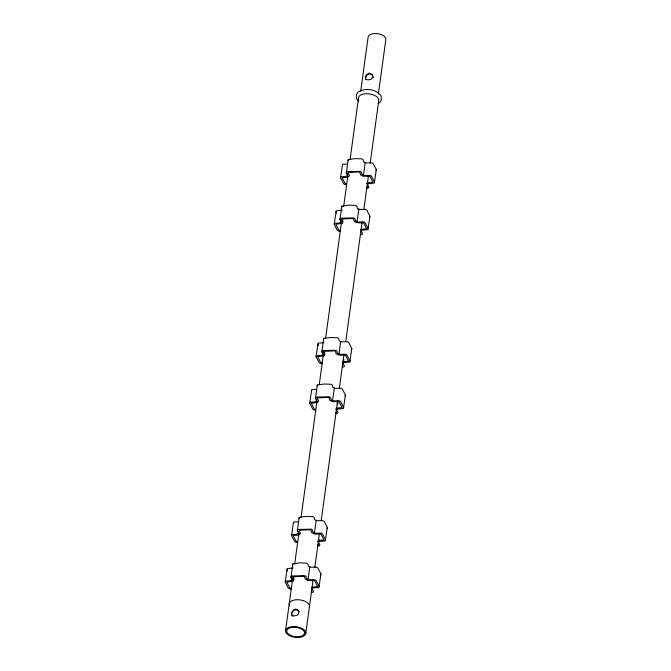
<?xml version="1.0" encoding="UTF-8"?>
<svg xmlns="http://www.w3.org/2000/svg" width="671" height="671" viewBox="0 0 671 671"><rect width="100%" height="100%" fill="white"/><g stroke="black" fill="none" stroke-linecap="round" stroke-linejoin="round"><path stroke-width="1.01" d="M291.39 589.121L289.444 588.853L288.203 587.93L285.2 582.101L287.163 568.58L293.118 568.002M297.765 542.613L295.81 542.344L294.577 541.422L291.566 535.592L293.529 522.072L298.452 521.786M315.898 410.241L313.944 409.973L312.711 409.05L309.7 403.221L311.663 389.7L316.586 389.415M322.265 363.732L320.319 363.464L319.077 362.541L316.075 356.712L318.037 343.191L323.992 342.613M340.398 231.361L338.452 231.092L337.211 230.17L334.208 224.34L336.171 210.82L342.126 210.241M346.773 184.852L344.819 184.584L343.586 183.661L340.574 177.832L342.537 164.311L347.461 164.026M285.2 582.101L285.443 581.094L290.367 580.818L292.33 579.585L290.954 577.429L292.808 563.892L299.543 562.885L306.739 563.162L307.897 564.11L308.199 565.905L308.945 566.525L310.908 567.213L316.678 567.129L317.911 568.052L320.914 573.89L318.96 587.41L312.996 587.981L312.074 588.92L313.449 591.076L313.307 592.09L311.797 592.594M291.566 535.592L291.818 534.586L296.741 534.309L298.704 533.076L297.32 530.92L299.182 517.383L305.917 516.376L313.114 516.653L314.263 517.601L314.565 519.396L315.311 520.017L317.274 520.704L323.045 520.621L324.286 521.543L327.289 527.381L325.326 540.901L319.371 541.472L318.44 542.411L319.824 544.567L319.681 545.582L318.163 546.085M309.7 403.221L309.952 402.214L314.875 401.937L316.838 400.704L315.454 398.549L317.316 385.011L324.051 384.005L331.239 384.282L332.397 385.229L332.699 387.024L333.445 387.645L335.408 388.333L341.178 388.249L342.411 389.172L345.422 395.009L343.46 408.53L337.505 409.1L336.574 410.04L337.958 412.195L337.807 413.21L336.297 413.713M316.075 356.712L316.318 355.705L321.241 355.429L323.204 354.196L321.828 352.04L323.682 338.503L330.417 337.496L337.614 337.773L338.771 338.721L339.073 340.516L339.82 341.136L341.782 341.824L347.553 341.74L348.786 342.663L351.789 348.501L349.834 362.021L343.871 362.592L342.948 363.531L344.324 365.687L344.181 366.702L342.671 367.205M334.208 224.34L334.452 223.334L339.375 223.057L341.338 221.824L339.954 219.669L341.816 206.131L348.551 205.125L355.747 205.401L356.905 206.349L357.207 208.144L357.945 208.765L359.908 209.453L365.678 209.369L366.92 210.291L369.922 216.129L367.96 229.65L362.005 230.22L361.082 231.16L362.457 233.315L362.315 234.33L360.805 234.833M340.574 177.832L340.826 176.825L345.75 176.548L347.712 175.316L346.328 173.16L348.19 159.623L354.925 158.616L362.114 158.893L363.271 159.841L363.573 161.636L364.319 162.256L366.282 162.944L372.053 162.86L373.286 163.783L376.297 169.62L374.334 183.141L368.379 183.711L367.448 184.651L368.832 186.806L368.689 187.821L367.171 188.325M292.187 578.192L291.919 580.121L293.395 580.717L294.083 579.585L292.573 577.354L293.059 576.783L303.535 576.238L304.567 576.725L305.339 579.216L308.224 580.499L314.624 580.658L317.626 586.488L311.621 587.301M298.553 531.684L298.293 533.613L299.761 534.208L300.457 533.076L298.939 530.845L299.434 530.275L309.91 529.729L310.941 530.216L311.713 532.707L314.59 533.99L320.99 534.15L324.001 539.979L318.7 540.407M316.687 399.312L316.427 401.241L317.895 401.837L318.591 400.704L317.073 398.473L317.559 397.903L328.044 397.358L329.067 397.844L329.838 400.335L332.724 401.619L339.123 401.778L342.135 407.607L336.834 408.035M323.061 352.803L322.793 354.733L324.269 355.328L324.957 354.196L323.447 351.965L323.934 351.394L334.41 350.849L335.441 351.336L336.213 353.827L339.098 355.11L345.498 355.269L348.501 361.099L342.495 361.912M341.195 220.432L340.927 222.361L342.403 222.957L343.091 221.824L341.581 219.593L342.067 219.023L352.543 218.478L353.575 218.964L354.347 221.455L357.224 222.738L363.632 222.898L366.634 228.727L360.629 229.541M347.561 173.923L347.301 175.852L348.769 176.448L349.465 175.316L347.947 173.084L348.434 172.514L358.918 171.969L359.941 172.455L360.713 174.946L363.598 176.23L369.998 176.389L373.009 182.218L367.708 182.646M285.594 630.337L292.397 580.692M294.67 564.101L298.788 534.024M301.061 517.433L316.829 402.323M319.237 384.701L323.221 355.664M325.636 338.033L341.396 222.923M343.669 206.333L347.653 177.303M350.069 159.673L358.591 97.454A10.216 5.326 7.8 0 1 369.939 93.94A10.216 5.326 7.8 0 1 378.721 100.809L370.199 163.028M293.789 577.823L293.395 580.717L292.774 581.212L286.777 582.017L289.78 587.846L290.946 588.224M324.663 352.434L324.269 355.328L323.648 355.823L317.651 356.628L320.654 362.457L321.82 362.835M342.797 220.063L342.403 222.957L341.782 223.451L335.777 224.257L338.788 230.086L339.945 230.463M360.746 91.013L368.169 36.838A8.949 4.663 7.8 0 1 371.549 34.062L374.653 33.55A8.949 4.663 7.8 0 1 385.8 39.782L378.377 93.957M309.809 566.886L308.09 579.409L307.243 580.105M316.175 520.377L314.464 532.9L313.609 533.596M334.309 388.006L332.598 400.528L331.742 401.224M340.683 341.497L338.964 354.02L338.117 354.716M365.183 162.617L363.472 175.139L362.617 175.836M305.724 633.692A10.216 5.326 7.8 0 0 292.992 626.58L289.453 627.159A10.216 5.326 7.8 0 0 290.618 636.167A10.216 5.326 7.8 0 0 305.724 633.692L313.097 579.903M314.8 567.456L319.346 534.275M321.191 520.788L337.664 400.503M339.375 388.056L343.921 354.875M345.766 341.388L362.097 222.135M363.808 209.696L368.496 175.475M319.111 539.954L318.851 541.874L317.383 541.279M337.639 404.688L337.907 402.759M343.351 362.994L343.879 359.144M346.328 173.16L346.471 172.145L347.989 171.642L360.402 171.415L361.56 172.363L361.862 174.158L362.6 174.779L364.563 175.466L370.333 175.383L371.575 176.305L374.577 182.143M348.048 160.637L348.19 159.623M341.673 207.146L341.816 206.131M339.954 219.669L340.105 218.654L341.614 218.15L354.028 217.924L355.185 218.872L355.487 220.667L356.234 221.287L358.197 221.975L363.967 221.891L365.2 222.814L368.211 228.652M323.539 339.518L323.682 338.503M321.828 352.04L321.971 351.025L323.481 350.522L335.903 350.296L337.052 351.243L337.354 353.038L338.1 353.659L340.063 354.347L345.833 354.263L347.075 355.185L350.077 361.023M315.454 398.549L315.596 397.534L317.115 397.031L329.528 396.804L330.686 397.752L330.988 399.547L331.726 400.168L333.688 400.855L339.459 400.772L340.7 401.694L343.703 407.532M317.173 386.026L317.316 385.011M299.04 518.398L299.182 517.383M297.32 530.92L297.463 529.905L298.981 529.402L311.394 529.176L312.552 530.124L312.854 531.918L313.6 532.539L315.563 533.227L321.334 533.143L322.566 534.066L325.578 539.903M290.954 577.429L291.097 576.414L292.606 575.911L305.028 575.684L306.177 576.632L306.479 578.427L307.226 579.048L309.188 579.736L314.959 579.652L316.2 580.574L319.203 586.412M292.665 564.907L292.808 563.892M376.054 170.619L376.297 169.62M369.679 217.127L369.922 216.129M351.545 349.499L351.789 348.501M345.179 396.007L345.422 395.009M327.045 528.379L327.289 527.381M320.671 574.888L320.914 573.89M372.908 76.888L371.315 79.061L368.304 79.883L365.863 79.304L365.2 77.224L366.525 74.498L369.235 73.08L371.969 74.255L372.397 75.487M366.718 187.452L367.205 186.882M360.352 233.961L360.839 233.391M342.218 366.332L342.705 365.762M335.844 412.841L336.33 412.271M317.71 545.213L318.197 544.642M311.344 591.721L311.83 591.151M357.962 209.822L358.817 209.126L357.098 221.648L356.251 222.344M348.769 176.448L347.452 177.32L342.151 177.748L345.154 183.577L346.32 183.955M317.895 401.837L316.578 402.709L311.277 403.137L314.28 408.966L315.445 409.344M299.761 534.208L298.444 535.081L293.143 535.508L296.154 541.338L297.312 541.715M378.092 103.443L379.711 102.621L381.271 100.323L381.17 95.911C376.087 89.008 365.217 87.54 358.088 92.061L356.527 94.359L356.284 96.154L356.628 98.771L358.817 101.313M366.383 183.519L367.859 184.114M335.508 408.907L336.985 409.503M293.059 616.339L291.927 615.341L291.717 613.856L292.363 611.952L293.856 610.501L295.726 609.754L297.672 610.333L298.956 611.633M335.919 211.818L336.616 213.168M317.786 344.189L318.482 345.54M286.911 569.578L287.607 570.929M373.294 77.677L372.304 74.934L369.57 73.76L366.852 75.177L365.594 78.021L366.14 79.799M289.545 605.619A10.216 5.326 7.8 0 1 298.629 599.765A10.216 5.326 7.8 0 1 309.398 606.861M291.415 612.791L291.575 614.644L292.724 615.659L294.468 615.819L296.54 615.492L298.184 614.351L298.964 612.715L298.645 610.979L297.345 609.654L295.391 609.075L293.521 609.822L291.415 612.791M290.275 635.211A8.949 4.663 7.8 0 0 304.475 633.483A8.949 4.663 7.8 0 0 292.229 627.343A8.949 4.663 7.8 0 0 290.275 635.211"/></g></svg>
